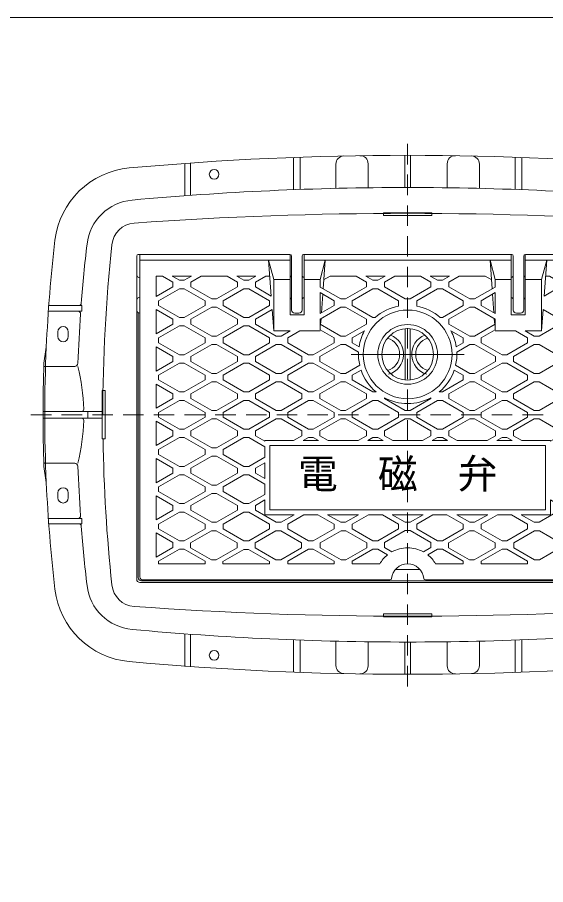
# Model space of a CAD drawing. Units: millimetres, scale not verified. Extents: x -800 to 816, y -595 to 1378.
# Drawn here: x -497 to -169, y -5 to 533 of the extents above; entities that cross this region are included whole.
import ezdxf
from ezdxf.enums import TextEntityAlignment as Align

# ---------------------------------------------------------------- set-up
doc = ezdxf.new("R2010")
doc.units = ezdxf.units.MM
doc.header["$LTSCALE"] = 2
doc.linetypes.add('USER1', pattern=[9.525, 6.35, -3.175])
doc.layers.add('0-0_0', color=7, linetype='Continuous', lineweight=18)
doc.styles.add('ＭＳ ゴシック', font='')
doc.styles.get('ＭＳ ゴシック').set_extended_font_data('MS Gothic')

msp = doc.modelspace()

# ---------------------------------------------------------------- linework, layer by layer
at = {"layer": '0-0_0', "color": 4, "linetype": 'USER1'}
for p, q in [((-254.942, 117.586), (-254.942, 454.586)), ((-488.528, 286.086), (-21.356, 286.086))]:
    msp.add_line(p, q, dxfattribs=at)
at = {"layer": '0-0_0'}
for p, q in [((-256.692, 447.085), (-256.692, 427.085)), ((-253.192, 447.085), (-253.192, 427.085)), ((-393.192, 421.986), (-393.192, 442.04)), ((-389.692, 442.293), (-389.692, 422.241)), ((-325.692, 445.766), (-325.692, 425.752)), ((-321.692, 425.899), (-321.692, 445.911)), ((-299.442, 441.674), (-299.442, 426.558)), ((-279.442, 426.926), (-279.442, 441.856)), ((-230.442, 426.926), (-230.442, 441.856)), ((-210.442, 441.674), (-210.442, 426.558)), ((-188.192, 425.899), (-188.192, 445.911)), ((-184.192, 445.766), (-184.192, 425.752)), ((-269.942, 409.672), (-239.942, 409.672)), ((-239.942, 411.472), (-239.942, 409.672)), ((-422.942, 184.086), (-422.942, 384.586)), ((-421.942, 385.586), (-327.942, 385.586)), ((-420.942, 185.586), (-420.942, 385.086)), ((-420.942, 382.086), (-327.892, 382.086)), ((-326.942, 384.586), (-326.942, 351.086)), ((-320.442, 351.086), (-320.442, 384.586)), ((-319.442, 385.586), (-190.442, 385.586)), ((-319.192, 382.086), (-254.942, 382.086)), ((-190.692, 382.086), (-254.942, 382.086)), ((-189.442, 351.086), (-189.442, 384.586)), ((-182.942, 384.586), (-182.942, 351.086)), ((-88.942, 382.086), (-181.992, 382.086)), ((-87.942, 385.586), (-181.942, 385.586)), ((-309.192, 365.328), (-309.192, 370.086)), ((-200.692, 365.328), (-200.692, 370.086)), ((-308.426, 349.315), (-307.632, 360.963)), ((-201.458, 349.315), (-202.252, 360.963)), ((-260.54, 353.568), (-260.54, 356.868)), ((-249.344, 353.568), (-249.344, 356.868)), ((-477.474, 353.836), (-456.873, 353.836)), ((-421.942, 185.086), (-421.942, 349.354)), ((-324.942, 349.086), (-322.442, 349.086)), ((-308.92, 342.076), (-308.672, 345.709)), ((-200.964, 342.076), (-201.212, 345.709)), ((-184.942, 349.086), (-187.442, 349.086)), ((-256.442, 307.657), (-256.442, 339.516)), ((-253.442, 307.657), (-253.442, 339.516)), ((-471.848, 337.586), (-471.848, 334.586)), ((-465.348, 334.586), (-465.348, 337.586)), ((-309.192, 338.744), (-309.147, 338.744)), ((-281.729, 338.171), (-289.344, 333.774)), ((-228.155, 338.171), (-220.54, 333.774)), ((-200.692, 338.744), (-200.737, 338.744)), ((-478.994, 328.086), (-480.478, 318.086)), ((-219.942, 323.586), (-289.942, 323.586)), ((-461.381, 316.086), (-480.06, 316.086)), ((-481.026, 288.086), (-444.328, 288.086)), ((-453.224, 288.086), (-453.224, 284.086)), ((-444.328, 284.086), (-481.026, 284.086)), ((-340.442, 267.086), (-254.942, 267.086)), ((-340.442, 227.086), (-340.442, 267.086)), ((-169.442, 267.086), (-254.942, 267.086)), ((-169.442, 227.086), (-169.442, 267.086)), ((-480.478, 254.086), (-478.994, 244.086)), ((-461.438, 256.086), (-480.06, 256.086)), ((-471.848, 234.586), (-471.848, 237.586)), ((-465.348, 237.586), (-465.348, 234.586)), ((-254.942, 227.086), (-340.442, 227.086)), ((-254.942, 227.086), (-169.442, 227.086)), ((-262.541, 190.086), (-247.343, 190.086)), ((-89.942, 183.086), (-419.942, 183.086)), ((-418.942, 183.586), (-265.896, 183.586)), ((-90.942, 183.586), (-243.988, 183.586)), ((-88.942, 182.086), (-420.942, 182.086)), ((-239.942, 160.7), (-239.942, 162.5)), ((-393.192, 150.186), (-393.192, 129.882)), ((-389.692, 130.131), (-389.692, 149.931)), ((-325.692, 126.333), (-325.692, 146.42)), ((-321.692, 146.274), (-321.692, 126.333)), ((-299.442, 130.499), (-299.442, 145.614)), ((-210.442, 130.499), (-210.442, 145.614)), ((-188.192, 146.274), (-188.192, 126.333)), ((-184.192, 126.333), (-184.192, 146.42)), ((-279.442, 145.246), (-279.442, 130.316)), ((-256.692, 125.087), (-256.692, 145.087)), ((-253.192, 125.087), (-253.192, 145.087)), ((-230.442, 145.246), (-230.442, 130.316))]:
    msp.add_line(p, q, dxfattribs=at)
for points in [[(-800.103, -595.317), (815.897, -595.317), (815.897, 532.683), (-800.103, 532.683)], [(-410.942, 359.41), (-410.942, 372.086), (-406.898, 372.086), (-400.54, 368.415), (-400.54, 365.415)], [(-388.986, 372.086), (-393.442, 369.513), (-396.442, 369.513), (-400.898, 372.086)], [(-373.442, 357.966), (-360.54, 365.415), (-360.54, 368.415), (-366.898, 372.086), (-382.986, 372.086), (-389.344, 368.415), (-389.344, 365.415), (-376.442, 357.966)], [(-360.898, 372.086), (-348.986, 372.086), (-353.442, 369.513), (-356.442, 369.513)], [(-268.986, 372.086), (-280.898, 372.086), (-276.442, 369.513), (-273.442, 369.513)], [(-240.898, 372.086), (-228.986, 372.086), (-233.442, 369.513), (-236.442, 369.513)], [(-409.344, 356.868), (-396.442, 364.317), (-393.442, 364.317), (-380.54, 356.868), (-380.54, 353.868), (-393.442, 346.419), (-396.442, 346.419), (-409.344, 353.868)], [(-369.344, 353.868), (-369.344, 356.868), (-356.442, 364.317), (-353.442, 364.317), (-340.54, 356.868), (-340.54, 353.868), (-353.442, 346.419), (-356.442, 346.419)], [(-309.192, 348.873), (-300.54, 353.868), (-300.54, 356.868), (-309.192, 361.863)], [(-200.692, 348.873), (-209.344, 353.868), (-209.344, 356.868), (-200.692, 361.863)], [(-410.942, 351.327), (-400.54, 345.321), (-400.54, 342.321), (-410.942, 336.316)], [(-376.442, 334.872), (-389.344, 342.321), (-389.344, 345.321), (-376.442, 352.77), (-373.442, 352.77), (-360.54, 345.321), (-360.54, 342.321), (-373.442, 334.872)], [(-409.344, 333.774), (-409.344, 330.774), (-396.442, 323.325), (-393.442, 323.325), (-380.54, 330.774), (-380.54, 333.774), (-393.442, 341.223), (-396.442, 341.223)], [(-340.54, 333.774), (-353.442, 341.223), (-356.442, 341.223), (-369.344, 333.774), (-369.344, 330.774), (-356.442, 323.325), (-353.442, 323.325), (-340.54, 330.774)], [(-376.442, 311.778), (-389.344, 319.227), (-389.344, 322.227), (-376.442, 329.676), (-373.442, 329.676), (-360.54, 322.227), (-360.54, 319.227), (-373.442, 311.778)], [(-336.442, 311.778), (-333.442, 311.778), (-320.54, 319.227), (-320.54, 322.227), (-333.442, 329.676), (-336.442, 329.676), (-349.344, 322.227), (-349.344, 319.227)], [(-173.442, 311.778), (-176.442, 311.778), (-189.344, 319.227), (-189.344, 322.227), (-176.442, 329.676), (-173.442, 329.676), (-160.54, 322.227), (-160.54, 319.227)], [(-410.942, 328.233), (-400.54, 322.227), (-400.54, 319.227), (-410.942, 313.222)], [(-409.344, 310.68), (-396.442, 318.129), (-393.442, 318.129), (-380.54, 310.68), (-380.54, 307.68), (-393.442, 300.231), (-396.442, 300.231), (-409.344, 307.68)], [(-356.442, 300.231), (-369.344, 307.68), (-369.344, 310.68), (-356.442, 318.129), (-353.442, 318.129), (-340.54, 310.68), (-340.54, 307.68), (-353.442, 300.231)], [(-329.344, 310.68), (-329.344, 307.68), (-316.442, 300.231), (-313.442, 300.231), (-300.54, 307.68), (-300.54, 310.68), (-313.442, 318.129), (-316.442, 318.129)], [(-180.54, 310.68), (-180.54, 307.68), (-193.442, 300.231), (-196.442, 300.231), (-209.344, 307.68), (-209.344, 310.68), (-196.442, 318.129), (-193.442, 318.129)], [(-410.942, 305.139), (-400.54, 299.133), (-400.54, 296.133), (-410.942, 290.128)], [(-376.442, 288.684), (-389.344, 296.133), (-389.344, 299.133), (-376.442, 306.582), (-373.442, 306.582), (-360.54, 299.133), (-360.54, 296.133), (-373.442, 288.684)], [(-349.344, 299.133), (-349.344, 296.133), (-336.442, 288.684), (-333.442, 288.684), (-320.54, 296.133), (-320.54, 299.133), (-333.442, 306.582), (-336.442, 306.582)], [(-293.442, 306.582), (-296.442, 306.582), (-309.344, 299.133), (-309.344, 296.133), (-296.442, 288.684), (-293.442, 288.684), (-280.54, 296.133), (-280.54, 299.133)], [(-216.442, 306.582), (-213.442, 306.582), (-200.54, 299.133), (-200.54, 296.133), (-213.442, 288.684), (-216.442, 288.684), (-229.344, 296.133), (-229.344, 299.133)], [(-160.54, 299.133), (-160.54, 296.133), (-173.442, 288.684), (-176.442, 288.684), (-189.344, 296.133), (-189.344, 299.133), (-176.442, 306.582), (-173.442, 306.582)], [(-444.328, 271.086), (-442.528, 271.086), (-442.528, 301.086), (-444.328, 301.086)], [(-409.344, 287.586), (-396.442, 295.035), (-393.442, 295.035), (-380.54, 287.586), (-380.54, 284.586), (-393.442, 277.137), (-396.442, 277.137), (-409.344, 284.586)], [(-369.344, 287.586), (-356.442, 295.035), (-353.442, 295.035), (-340.54, 287.586), (-340.54, 284.586), (-353.442, 277.137), (-356.442, 277.137), (-369.344, 284.586)], [(-300.54, 284.586), (-313.442, 277.137), (-316.442, 277.137), (-329.344, 284.586), (-329.344, 287.586), (-316.442, 295.035), (-313.442, 295.035), (-300.54, 287.586)], [(-289.344, 287.586), (-289.344, 284.586), (-276.442, 277.137), (-273.442, 277.137), (-260.54, 284.586), (-260.54, 287.586), (-273.442, 295.035), (-276.442, 295.035)], [(-220.54, 287.586), (-220.54, 284.586), (-233.442, 277.137), (-236.442, 277.137), (-249.344, 284.586), (-249.344, 287.586), (-236.442, 295.035), (-233.442, 295.035)], [(-209.344, 284.586), (-196.442, 277.137), (-193.442, 277.137), (-180.54, 284.586), (-180.54, 287.586), (-193.442, 295.035), (-196.442, 295.035), (-209.344, 287.586)], [(-410.942, 282.045), (-400.54, 276.039), (-400.54, 273.039), (-410.942, 267.034)], [(-389.344, 276.039), (-376.442, 283.488), (-373.442, 283.488), (-360.54, 276.039), (-360.54, 273.039), (-373.442, 265.59), (-376.442, 265.59), (-389.344, 273.039)], [(-320.54, 273.039), (-325.655, 270.086), (-343.442, 270.086), (-343.442, 269.632), (-349.344, 273.039), (-349.344, 276.039), (-336.442, 283.488), (-333.442, 283.488), (-320.54, 276.039)], [(-293.442, 283.488), (-296.442, 283.488), (-309.344, 276.039), (-309.344, 273.039), (-304.229, 270.086), (-285.655, 270.086), (-280.54, 273.039), (-280.54, 276.039)], [(-216.442, 283.488), (-213.442, 283.488), (-200.54, 276.039), (-200.54, 273.039), (-205.655, 270.086), (-224.229, 270.086), (-229.344, 273.039), (-229.344, 276.039)], [(-189.344, 273.039), (-184.229, 270.086), (-166.442, 270.086), (-166.442, 269.632), (-160.54, 273.039), (-160.54, 276.039), (-173.442, 283.488), (-176.442, 283.488), (-189.344, 276.039)], [(-409.344, 264.492), (-396.442, 271.941), (-393.442, 271.941), (-380.54, 264.492), (-380.54, 261.492), (-393.442, 254.043), (-396.442, 254.043), (-409.344, 261.492)], [(-343.442, 266.168), (-343.442, 259.817), (-353.442, 254.043), (-356.442, 254.043), (-369.344, 261.492), (-369.344, 264.492), (-356.442, 271.941), (-353.442, 271.941)], [(-310.229, 270.086), (-319.655, 270.086), (-316.442, 271.941), (-313.442, 271.941)], [(-270.229, 270.086), (-279.655, 270.086), (-276.442, 271.941), (-273.442, 271.941)], [(-239.655, 270.086), (-230.229, 270.086), (-233.442, 271.941), (-236.442, 271.941)], [(-199.655, 270.086), (-190.229, 270.086), (-193.442, 271.941), (-196.442, 271.941)], [(-410.942, 258.951), (-400.54, 252.945), (-400.54, 249.945), (-410.942, 243.94)], [(-360.54, 249.945), (-373.442, 242.496), (-376.442, 242.496), (-389.344, 249.945), (-389.344, 252.945), (-376.442, 260.394), (-373.442, 260.394), (-360.54, 252.945)], [(-343.442, 256.353), (-349.344, 252.945), (-349.344, 249.945), (-343.442, 246.538)], [(-409.344, 241.398), (-409.344, 238.398), (-396.442, 230.949), (-393.442, 230.949), (-380.54, 238.398), (-380.54, 241.398), (-393.442, 248.847), (-396.442, 248.847)], [(-353.442, 248.847), (-356.442, 248.847), (-369.344, 241.398), (-369.344, 238.398), (-356.442, 230.949), (-353.442, 230.949), (-343.442, 236.723), (-343.442, 243.074)], [(-373.442, 237.3), (-376.442, 237.3), (-389.344, 229.851), (-389.344, 226.851), (-376.442, 219.402), (-373.442, 219.402), (-360.54, 226.851), (-360.54, 229.851)], [(-410.942, 235.857), (-400.54, 229.851), (-400.54, 226.851), (-410.942, 220.846)], [(-336.442, 219.402), (-333.442, 219.402), (-325.329, 224.086), (-343.442, 224.086), (-343.442, 233.259), (-349.344, 229.851), (-349.344, 226.851)], [(-173.442, 219.402), (-176.442, 219.402), (-184.555, 224.086), (-166.442, 224.086), (-166.442, 233.259), (-160.54, 229.851), (-160.54, 226.851)], [(-409.344, 218.304), (-396.442, 225.753), (-393.442, 225.753), (-380.54, 218.304), (-380.54, 215.304), (-393.442, 207.855), (-396.442, 207.855), (-409.344, 215.304)], [(-369.344, 218.304), (-356.442, 225.753), (-353.442, 225.753), (-340.54, 218.304), (-340.54, 215.304), (-353.442, 207.855), (-356.442, 207.855), (-369.344, 215.304)], [(-329.344, 218.304), (-329.344, 215.304), (-316.442, 207.855), (-313.442, 207.855), (-300.54, 215.304), (-300.54, 218.304), (-310.555, 224.086), (-319.329, 224.086)], [(-296.442, 219.402), (-293.442, 219.402), (-285.329, 224.086), (-304.555, 224.086)], [(-289.344, 218.304), (-289.344, 215.304), (-276.442, 207.855), (-273.442, 207.855), (-260.54, 215.304), (-260.54, 218.304), (-270.555, 224.086), (-279.329, 224.086)], [(-220.54, 218.304), (-220.54, 215.304), (-233.442, 207.855), (-236.442, 207.855), (-249.344, 215.304), (-249.344, 218.304), (-239.329, 224.086), (-230.555, 224.086)], [(-213.442, 219.402), (-216.442, 219.402), (-224.555, 224.086), (-205.329, 224.086)], [(-180.54, 218.304), (-180.54, 215.304), (-193.442, 207.855), (-196.442, 207.855), (-209.344, 215.304), (-209.344, 218.304), (-199.329, 224.086), (-190.555, 224.086)], [(-410.942, 212.763), (-400.54, 206.757), (-400.54, 203.757), (-410.942, 197.752)], [(-373.657, 214.082), (-376.657, 214.082), (-389.559, 206.633), (-389.559, 203.633), (-376.657, 196.184), (-373.657, 196.184), (-360.755, 203.633), (-360.755, 206.633)], [(-349.559, 203.633), (-336.657, 196.184), (-333.657, 196.184), (-320.755, 203.633), (-320.755, 206.633), (-333.657, 214.082), (-336.657, 214.082), (-349.559, 206.633)], [(-309.129, 203.633), (-309.129, 206.633), (-296.227, 214.082), (-293.227, 214.082), (-280.325, 206.633), (-280.325, 203.633), (-293.227, 196.184), (-296.227, 196.184)], [(-200.755, 203.633), (-200.755, 206.633), (-213.657, 214.082), (-216.657, 214.082), (-229.559, 206.633), (-229.559, 203.633), (-216.657, 196.184), (-213.657, 196.184)], [(-160.325, 203.633), (-173.227, 196.184), (-176.227, 196.184), (-189.129, 203.633), (-189.129, 206.633), (-176.227, 214.082), (-173.227, 214.082), (-160.325, 206.633)], [(-409.344, 195.21), (-396.442, 202.659), (-393.442, 202.659), (-380.54, 195.21), (-380.54, 193.586), (-409.344, 193.586)], [(-369.477, 195.133), (-369.477, 193.586), (-340.673, 193.586), (-340.673, 195.133), (-353.575, 202.582), (-356.575, 202.582)], [(-316.442, 202.659), (-313.442, 202.659), (-300.54, 195.21), (-300.54, 193.586), (-329.344, 193.586), (-329.344, 195.21)], [(-193.442, 202.659), (-196.442, 202.659), (-209.344, 195.21), (-209.344, 193.586), (-180.54, 193.586), (-180.54, 195.21)]]:
    msp.add_lwpolyline(points, close=True, dxfattribs=at)
for points in [[(-239.942, 411.472), (-269.942, 411.472), (-269.942, 409.672)], [(-327.892, 370.086), (-337.892, 370.086), (-341.192, 382.086), (-339.516, 359.741), (-349.344, 365.415), (-349.344, 368.415), (-342.986, 372.086), (-340.442, 372.086)], [(-327.892, 385.586), (-327.892, 348.086), (-319.192, 348.086), (-319.192, 385.586)], [(-307.405, 364.296), (-306.192, 382.086), (-309.192, 370.086), (-319.192, 370.086)], [(-202.479, 364.296), (-203.692, 382.086), (-200.692, 370.086), (-190.692, 370.086)], [(-181.992, 385.586), (-181.992, 348.086), (-190.692, 348.086), (-190.692, 385.586)], [(-181.992, 370.086), (-171.992, 370.086), (-168.692, 382.086), (-170.368, 359.741), (-160.54, 365.415), (-160.54, 368.415), (-166.898, 372.086), (-169.442, 372.086)], [(-307.033, 369.749), (-302.986, 372.086), (-286.898, 372.086), (-280.54, 368.415), (-280.54, 365.415), (-293.442, 357.966), (-296.442, 357.966), (-309.192, 365.328)], [(-254.942, 372.086), (-262.986, 372.086), (-269.344, 368.415), (-269.344, 365.415), (-256.442, 357.966), (-254.942, 357.966)], [(-254.942, 372.086), (-246.898, 372.086), (-240.54, 368.415), (-240.54, 365.415), (-253.442, 357.966), (-254.942, 357.966)], [(-202.851, 369.749), (-206.898, 372.086), (-222.986, 372.086), (-229.344, 368.415), (-229.344, 365.415), (-216.442, 357.966), (-213.442, 357.966), (-200.692, 365.328)], [(-337.892, 370.086), (-337.892, 338.086), (-327.875, 338.086), (-333.442, 334.872), (-336.442, 334.872), (-349.344, 342.321), (-349.344, 345.321), (-338.887, 351.358), (-337.892, 338.086)], [(-171.992, 370.086), (-171.992, 338.086), (-182.009, 338.086), (-176.442, 334.872), (-173.442, 334.872), (-160.54, 342.321), (-160.54, 345.321), (-170.997, 351.358), (-171.992, 338.086)], [(-260.54, 356.868), (-273.442, 364.317), (-276.442, 364.317), (-289.344, 356.868), (-289.344, 353.868), (-276.442, 346.419), (-275.163, 346.419)], [(-249.344, 356.868), (-236.442, 364.317), (-233.442, 364.317), (-220.54, 356.868), (-220.54, 353.868), (-233.442, 346.419), (-234.721, 346.419)], [(-456.873, 353.836), (-456.873, 350.336), (-477.722, 350.336)], [(-316.442, 323.325), (-313.442, 323.325), (-300.54, 330.774), (-300.54, 333.774), (-309.147, 338.744), (-309.192, 342.233), (-296.442, 334.872), (-293.442, 334.872), (-280.54, 342.321), (-280.54, 345.321), (-293.442, 352.77), (-296.442, 352.77), (-309.192, 345.409), (-309.192, 342.076)], [(-193.442, 323.325), (-196.442, 323.325), (-209.344, 330.774), (-209.344, 333.774), (-200.737, 338.744), (-200.692, 342.233), (-213.442, 334.872), (-216.442, 334.872), (-229.344, 342.321), (-229.344, 345.321), (-216.442, 352.77), (-213.442, 352.77), (-200.692, 345.409), (-200.692, 342.076)], [(-309.192, 338.086), (-321.875, 338.086), (-329.344, 333.774)], [(-329.344, 333.774), (-329.344, 330.774), (-316.442, 323.325)], [(-289.344, 333.774), (-289.344, 330.774), (-285.074, 328.309)], [(-220.54, 333.774), (-220.54, 330.774), (-224.81, 328.309)], [(-200.692, 338.086), (-188.009, 338.086), (-180.54, 333.774)], [(-180.54, 333.774), (-180.54, 330.774), (-193.442, 323.325)], [(-309.344, 322.227), (-296.442, 329.676), (-293.442, 329.676), (-285.407, 325.037)], [(-200.54, 322.227), (-213.442, 329.676), (-216.442, 329.676), (-224.476, 325.037)], [(-284.685, 316.834), (-293.442, 311.778), (-296.442, 311.778), (-309.344, 319.227), (-309.344, 322.227)], [(-225.199, 316.834), (-216.442, 311.778), (-213.442, 311.778), (-200.54, 319.227), (-200.54, 322.227)], [(-274.558, 300.231), (-276.442, 300.231), (-289.344, 307.68), (-289.344, 310.68), (-283.847, 313.854)], [(-235.326, 300.231), (-233.442, 300.231), (-220.54, 307.68), (-220.54, 310.68), (-226.036, 313.854)], [(-269.344, 296.701), (-269.344, 296.133), (-256.442, 288.684), (-254.942, 288.684)], [(-240.54, 296.701), (-240.54, 296.133), (-253.442, 288.684), (-254.942, 288.684)], [(-254.942, 283.488), (-256.442, 283.488), (-269.344, 276.039), (-269.344, 273.039), (-264.229, 270.086), (-254.942, 270.086)], [(-254.942, 283.488), (-253.442, 283.488), (-240.54, 276.039), (-240.54, 273.039), (-245.655, 270.086), (-254.942, 270.086)], [(-477.722, 221.836), (-456.873, 221.836), (-456.873, 218.336), (-477.474, 218.336)], [(-254.942, 224.086), (-264.555, 224.086), (-256.442, 219.402), (-254.942, 219.402)], [(-254.942, 224.086), (-245.329, 224.086), (-253.442, 219.402), (-254.942, 219.402)], [(-254.942, 214.206), (-256.442, 214.206), (-269.344, 206.757), (-269.344, 203.757), (-264.672, 201.06)], [(-254.942, 214.206), (-253.442, 214.206), (-240.54, 206.757), (-240.54, 203.757), (-245.212, 201.06)], [(-267.445, 199.197), (-273.442, 202.659), (-276.442, 202.659), (-289.344, 195.21)], [(-242.439, 199.197), (-236.442, 202.659), (-233.442, 202.659), (-220.54, 195.21)], [(-289.344, 195.21), (-289.344, 193.586), (-272.262, 193.586)], [(-220.54, 195.21), (-220.54, 193.586), (-237.621, 193.586)], [(-239.942, 160.7), (-269.942, 160.7), (-269.942, 162.5), (-239.942, 162.5)]]:
    msp.add_lwpolyline(points, dxfattribs=at)
for centre, radius in [((-374.942, 435.286), 3), ((-254.942, 323.586), 18.5), ((-254.942, 323.586), 16), ((-374.942, 136.887), 3)]:
    msp.add_circle(centre, radius, dxfattribs=at)
for centre, radius, start, end in [((-254.942, -1449.289), 1896.375, 84.77572, 95.22428), ((-294.442, 441.674), 5, 91.19667, 180), ((-284.442, 441.856), 5, 0, 90.89369), ((-225.442, 441.856), 5, 89.10631, 180), ((-215.442, 441.674), 5, 0, 88.80333), ((-422.972, 388.42), 51, 95.22428, 173.32235), ((-254.942, -1449.289), 1876.375, 90, 95.22428), ((-254.942, -1449.289), 1876.375, 84.77572, 90), ((-254.942, -1449.289), 1876.375, 84.77572, 90), ((-422.972, 388.42), 31, 95.22428, 173.32235), ((-254.942, -1958.414), 2369.5, 85.89643, 94.10357), ((-423.429, 390.05), 15, 94.10357, 173.92938), ((451.1, 286.086), 931.042, 173.32235, 177.41447), ((451.1, 286.086), 911.042, 173.32235, 175.64782), ((554.128, 286.086), 998.07, 173.92938, 180), ((-421.942, 384.586), 1, 90, 180), ((-327.942, 384.586), 1, 0, 90), ((-319.442, 384.586), 1, 90, 180), ((-190.442, 384.586), 1, 0, 90), ((-181.942, 384.586), 1, 90, 180), ((-420.942, 373.086), 2, 180, 270), ((-328.942, 373.086), 2, 301.66824, 0), ((-318.442, 373.086), 2, 180, 247.97569), ((-191.442, 373.086), 2, 292.02431, 0), ((-180.942, 373.086), 2, 180, 238.33176), ((-458.811, 355.336), 1.5, 270, 355.64782), ((-420.942, 357.086), 2, 90, 180), ((-328.942, 357.086), 2, 0, 58.33176), ((-318.442, 357.086), 2, 112.02431, 180), ((-191.442, 357.086), 2, 0, 67.97569), ((-180.942, 357.086), 2, 121.66824, 180), ((-459.282, 348.836), 1.5, 356.057, 90), ((-420.942, 351.086), 2, 180, 270), ((-324.942, 351.086), 2, 180, 270), ((-322.442, 351.086), 2, 270, 0), ((-254.942, 323.586), 27.5, 90, 270), ((-254.942, 323.586), 30.5, 100.57623, 131.52847), ((-254.942, 323.586), 27.5, 270, 90), ((-254.942, 323.586), 30.5, 48.47153, 79.42377), ((-187.442, 351.086), 2, 180, 270), ((-184.942, 351.086), 2, 270, 0), ((451.1, 286.086), 911.042, 176.057, 177.9915), ((-468.598, 337.586), 3.25, 0, 180), ((-468.598, 334.586), 3.25, 180, 0), ((-254.942, 323.586), 30.5, 151.43334, 171.09205), ((-270.363, 323.586), 12.921, 286.33361, 68.08373), ((-239.521, 323.586), 12.921, 111.91627, 253.66639), ((-254.942, 323.586), 30.5, 8.90795, 28.56666), ((-270.363, 323.586), 10.421, 286.33361, 73.66639), ((-239.521, 323.586), 10.421, 106.33361, 253.66639), ((451.1, 286.086), 931.042, 177.41447, 182.58553), ((-254.942, 323.586), 30.5, 177.27282, 192.79026), ((-254.942, 323.586), 30.5, 347.20974, 2.72718), ((451.1, 286.086), 932.128, 178.03265, 181.96735), ((-461.381, 318.086), 2, 270, 357.9915), ((-480.06, 315.586), 0.5, 90, 178.18543), ((-578.385, 286.086), 122.662, 1.63509, 14.15665), ((-254.942, 323.586), 30.5, 198.60863, 229.97243), ((-254.942, 323.586), 30.5, 310.02757, 341.39137), ((-254.942, 323.586), 30.5, 241.82318, 270), ((-254.942, 323.586), 30.5, 270, 298.17682), ((-457.273, 289.586), 1.5, 270, 1.65533), ((-578.385, 286.086), 122.662, 345.84335, 358.34467), ((-457.273, 282.586), 1.5, 358.34467, 90), ((554.128, 286.086), 998.07, 180.86103, 186.07062), ((-480.06, 256.586), 0.5, 181.81457, 270), ((-461.381, 254.086), 2, 2.0085, 90), ((451.1, 286.086), 911.042, 182.0085, 183.94948), ((451.1, 286.086), 931.042, 182.58553, 186.67765), ((-468.598, 237.586), 3.25, 0, 180), ((-468.598, 234.586), 3.25, 180, 0), ((-459.282, 223.336), 1.5, 270, 3.943), ((-458.811, 216.836), 1.5, 4.35218, 90), ((451.1, 286.086), 911.042, 184.35218, 186.67765), ((-254.942, 183.586), 20, 128.69207, 150), ((-254.942, 183.586), 20, 90, 119.11075), ((-254.942, 183.586), 20, 60.88925, 90), ((-254.942, 183.586), 20, 30, 51.30793), ((-254.942, 183.586), 10, 90, 174.78409), ((-254.942, 183.586), 10, 5.21591, 90), ((-420.942, 184.086), 2, 180, 270), ((-419.942, 185.086), 2, 180, 270), ((-418.942, 185.586), 2, 180, 270), ((-265.896, 184.586), 1, 270, 354.78409), ((-243.988, 184.586), 1, 185.21591, 270), ((-422.972, 183.752), 51, 186.67765, 264.77572), ((-422.972, 183.752), 31, 186.67765, 264.77572), ((-423.429, 182.122), 15, 186.07062, 265.89643), ((-254.942, 2530.586), 2369.5, 265.89643, 274.10357), ((-254.942, 2021.461), 1876.375, 264.77572, 270), ((-254.942, 2021.461), 1876.375, 270, 275.22428), ((-254.942, 2021.461), 1876.375, 270, 275.22428), ((-254.942, 2021.461), 1896.375, 264.77572, 275.22428), ((-294.442, 130.499), 5, 180, 268.80333), ((-284.442, 130.316), 5, 269.10631, 0), ((-225.442, 130.316), 5, 180, 270.89369), ((-215.442, 130.499), 5, 271.19667, 0)]:
    msp.add_arc(centre, radius, start, end, dxfattribs=at)

# ---------------------------------------------------------------- texts
at = {"layer": '0-0_0', "style": 'ＭＳ ゴシック'}
msp.add_text('電\u3000磁\u3000弁', height=18.15, dxfattribs=at).set_placement((-323.004, 234.992), align=Align.BOTTOM_LEFT)

doc.saveas('drawing.dxf')
